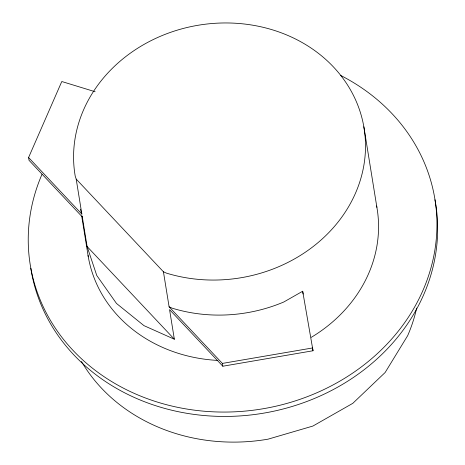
<?xml version="1.0" encoding="UTF-8"?>
<svg xmlns="http://www.w3.org/2000/svg" width="465" height="465" viewBox="0 0 465 465"><rect width="100%" height="100%" fill="white"/><g stroke="black" fill="none" stroke-linecap="round" stroke-linejoin="round"><path stroke-width="0.7" d="M163.43 271.781L166.429 273.124A146.411 128.055 -9.2 0 0 362.659 171.416A146.411 128.055 -9.2 0 0 222.944 22.977A146.411 128.055 -9.2 0 0 75.237 176.235L76.19 179.095L163.43 271.781L169.103 306.819L222.375 363.415L312.567 347.959L313.021 350.761L222.828 366.217L169.556 309.62L174.352 339.223L143.97 325.64L116.483 303.442L96.767 275.483L87.112 246.537L82.317 216.934L29.045 160.332L28.592 157.53L61.787 81.52L95.127 91.733M313.021 350.761L302.68 291.241L283.801 301.994A146.411 128.055 -9.2 0 1 172.102 308.161L169.103 306.819M28.592 157.53L81.863 214.127L76.19 179.095M87.112 246.537L174.352 339.223M81.863 214.127L80.91 211.273A146.411 128.055 -9.2 0 1 80.567 209.18M81.933 215.789L82.317 216.934M363.845 126.776L376.894 207.355M302.68 291.241L303.134 294.049M222.375 363.415L222.828 366.217M81.712 216.213L88.286 256.814M376.644 205.966A146.411 128.055 -9.2 0 1 311.265 337.34M217.899 360.422A146.411 128.055 -9.2 0 1 88.054 255.425M416.646 308.051A179.351 156.868 -9.2 0 1 407.66 335.672L385.142 372.488L352.813 403.324L312.869 426.068L268.032 439.175A179.351 156.868 -9.2 0 1 81.427 361.41M340.63 75.417A204.972 179.275 -9.2 0 1 412.502 310.661A204.972 179.275 -9.2 0 1 147.155 398.621A204.972 179.275 -9.2 0 1 41.949 174.427M434.944 199.729A204.972 179.275 -9.2 0 1 263.678 413.147A204.972 179.275 -9.2 0 1 30.806 268.264"/></g></svg>
